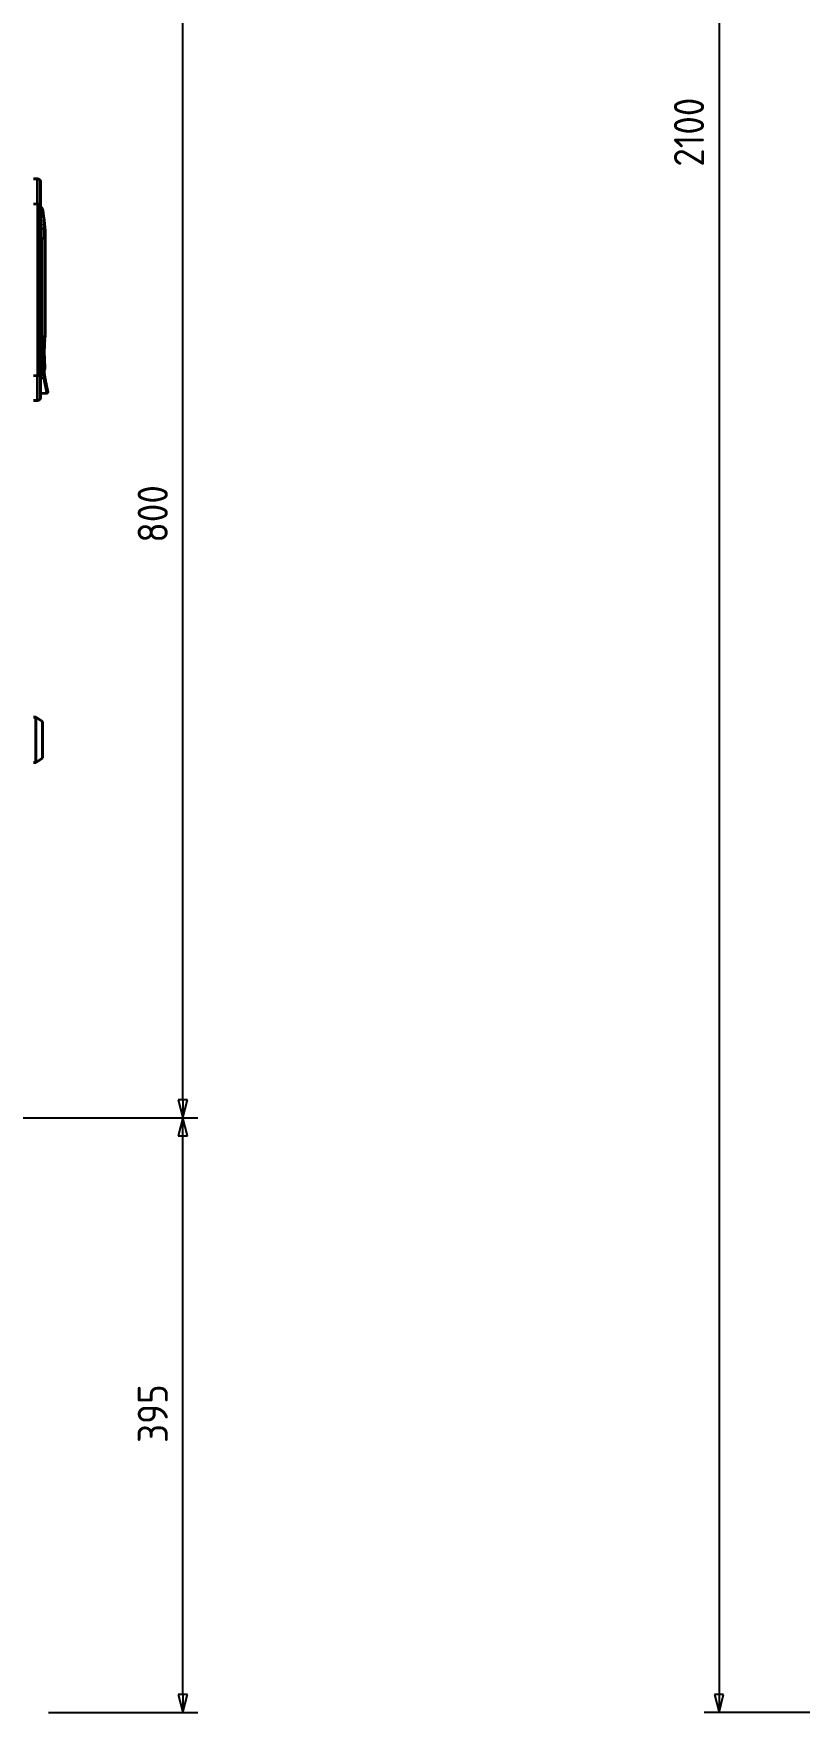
# Model space of a CAD drawing. Header units: millimetres. Extents: x 0 to 8410, y 0 to 5940.
# Drawn here: x 1153 to 1661, y 1636 to 2751 of the extents above; entities that cross this region are included whole.
import ezdxf

# ---------------------------------------------------------------- set-up
doc = ezdxf.new("R2010")
doc.units = ezdxf.units.MM
doc.header["$LTSCALE"] = 10
doc.layers.get('0').update_dxf_attribs({"color": 3, "lineweight": 25})
for name, color, linetype, lineweight in [('가시적인 것(ISO)', 3, 'Continuous', 40), ('가시적인 좁은 것(ISO)', 3, 'Continuous', 35), ('치수(ISO)', 2, 'Continuous', 25)]:
    doc.layers.add(name, color=color, linetype=linetype, lineweight=lineweight)
doc.styles.add('치수 텍스트_PSTEK_POSCO', font='isocp.shx')
doc.dimstyles.new('치수_PSTEK_POSCO', dxfattribs={"dimscale": 10, "dimtxt": 2, "dimasz": 1.2, "dimexe": 1, "dimexo": 1, "dimgap": 1, "dimtad": 1, "dimrnd": 1e-08, "dimdsep": 46, "dimtxsty": '치수 텍스트_PSTEK_POSCO', "dimblk": 'Filled-2', "dimcen": 0.09, "dimdle": 10, "dimclrd": 7, "dimclre": 7, "dimclrt": 2, "dimadec": 1, "dimazin": 2, "dimtfac": 1, "dimtmove": 0, "dimatfit": 3, "dimfxl": 0, "dimtolj": 1, "dimlwd": -1, "dimlwe": -1, "dimarcsym": 0})

# ---------------------------------------------------------------- blocks, each defined once
blk = doc.blocks.new('Filled-2')
at = {"color": 0}
for p, q in [((0, 0), (-1, 0.25)), ((-1, 0.25), (-1, -0.25)), ((-1, 0), (0, 0)), ((-1, -0.25), (0, 0))]:
    blk.add_line(p, q, dxfattribs=at)
at = {"color": 0, "flags": 128}
blk.add_lwpolyline([(-1, -0.25), (0, 0)], dxfattribs=at)
at = {"color": 0}
blk.add_solid([(-1, -0.25), (0, 0), (-1, 0.25), (-1, -0.25)], dxfattribs=at)
blk = doc.blocks.new('*D28')
at = {"layer": 'Defpoints', "color": 0}
for p in [(1908.1, 3735.7), (1608.1, 1635.7), (1908.1, 1635.7)]:
    blk.add_point(p, dxfattribs=at)
at = {"layer": '치수(ISO)', "color": 7}
for p, q in [((1898.1, 3735.7), (1598.1, 3735.7)), ((1608.1, 3723.7), (1608.1, 1647.7)), ((1898.1, 1635.7), (1598.1, 1635.7))]:
    blk.add_line(p, q, dxfattribs=at)
at = {"layer": '치수(ISO)', "color": 7, "xscale": 12.00000047683716, "yscale": 12.00000047683716, "zscale": 12.00000047683716}
for p, rotation in [((1608.1, 3735.7), 90), ((1608.1, 1635.7), 270)]:
    blk.add_blockref('Filled-2', p, dxfattribs=dict(at, rotation=rotation))
at = {"layer": '치수(ISO)', "color": 2, "insert": (1588.1, 2662.4), "char_height": 20, "attachment_point": 4, "rotation": 90, "style": '치수 텍스트_PSTEK_POSCO'}
blk.add_mtext('\\A1;2100', dxfattribs=at)
blk = doc.blocks.new('*D68')
at = {"layer": 'Defpoints', "color": 0}
for p in [(1075.6, 2030.7), (1251.8, 2030.7), (1152.6, 1635.7)]:
    blk.add_point(p, dxfattribs=at)
at = {"layer": '치수(ISO)', "color": 7}
for p, q in [((1085.6, 2030.7), (1261.8, 2030.7)), ((1251.8, 1647.7), (1251.8, 2018.7)), ((1162.6, 1635.7), (1261.8, 1635.7))]:
    blk.add_line(p, q, dxfattribs=at)
at = {"layer": '치수(ISO)', "color": 7, "xscale": 12.00000047683716, "yscale": 12.00000047683716, "zscale": 12.00000047683716}
for p, rotation in [((1251.8, 2030.7), 90), ((1251.8, 1635.7), 270)]:
    blk.add_blockref('Filled-2', p, dxfattribs=dict(at, rotation=rotation))
at = {"layer": '치수(ISO)', "color": 2, "insert": (1231.8, 1814.7), "char_height": 20, "attachment_point": 4, "rotation": 90, "style": '치수 텍스트_PSTEK_POSCO'}
blk.add_mtext('\\A1;395', dxfattribs=at)
blk = doc.blocks.new('*D69')
at = {"layer": 'Defpoints', "color": 0}
for p in [(1075.6, 2830.7), (1251.8, 2830.7), (1075.6, 2030.7)]:
    blk.add_point(p, dxfattribs=at)
at = {"layer": '치수(ISO)', "color": 7}
for p, q in [((1085.6, 2830.7), (1261.8, 2830.7)), ((1251.8, 2042.7), (1251.8, 2818.7)), ((1085.6, 2030.7), (1261.8, 2030.7))]:
    blk.add_line(p, q, dxfattribs=at)
at = {"layer": '치수(ISO)', "color": 7, "xscale": 12.00000047683716, "yscale": 12.00000047683716, "zscale": 12.00000047683716}
for p, rotation in [((1251.8, 2830.7), 90), ((1251.8, 2030.7), 270)]:
    blk.add_blockref('Filled-2', p, dxfattribs=dict(at, rotation=rotation))
at = {"layer": '치수(ISO)', "color": 2, "insert": (1231.8, 2412.7), "char_height": 20, "attachment_point": 4, "rotation": 90, "style": '치수 텍스트_PSTEK_POSCO'}
blk.add_mtext('\\A1;800', dxfattribs=at)

msp = doc.modelspace()

# ---------------------------------------------------------------- linework, layer by layer
at = {"layer": '가시적인 것(ISO)'}
for p, q in [((1155.3355, 2654.2694), (1152.618, 2654.2931)), ((1157.318, 2637.6931), (1157.318, 2652.2694)), ((1157.318, 2637.6931), (1157.318, 2523.6931)), ((1160.418, 2614.8931), (1160.418, 2549.6931)), ((1157.9535, 2548.1931), (1157.318, 2548.1931)), ((1157.318, 2548.1058), (1157.9864, 2548.1)), ((1157.9535, 2548.1931), (1158.4505, 2548.1931)), ((1158.4505, 2548.1931), (1158.918, 2548.1931)), ((1160.018, 2547.5869), (1160.018, 2547.2867)), ((1157.318, 2509.1167), (1157.318, 2523.6931)), ((1160.018, 2531.0994), (1160.018, 2527.9413)), ((1160.0969, 2522.525), (1160.0969, 2522.525)), ((1160.0969, 2522.525), (1160.1258, 2522.3839)), ((1161.3025, 2511.9998), (1157.318, 2511.8607)), ((1155.3355, 2507.1168), (1152.618, 2507.0931)), ((1152.618, 2296.6931), (1154.118, 2296.6931)), ((1154.118, 2266.6931), (1154.118, 2296.6931)), ((1158.518, 2293.9431), (1154.118, 2296.6931)), ((1158.518, 2293.9431), (1158.518, 2269.4431)), ((1152.618, 2266.6931), (1154.118, 2266.6931)), ((1158.518, 2269.4431), (1154.118, 2266.6931))]:
    msp.add_line(p, q, dxfattribs=at)
for centre, radius, start, end in [((1155.318, 2652.2694), 2, 0, 89.5), ((1065.2159, 2614.8931), 95.2022, 0, 11.6370313), ((1158.918, 2549.6931), 1.5, 270, 0), ((1159.718, 2531.0994), 0.3, 7.0912973, 7.7402396), ((1155.318, 2509.1167), 2, 270.5, 0)]:
    msp.add_arc(centre, radius, start, end, dxfattribs=at)
for centre, major_axis, ratio, start_param, end_param in [((1159.6695, 2523.3043), (0.2979, 0.0351), 0.004081191, 0, 0.011179186), ((1170.0529, 2524.5267), (1.1082, -10.1012), 0.999335717, 4.720294722, 4.805424068), ((1170.053, 2524.5267), (-1.1082, 10.1014), 0.999335674, 1.578703738, 1.663829312)]:
    msp.add_ellipse(centre, major_axis=major_axis, ratio=ratio, start_param=start_param, end_param=end_param, dxfattribs=at)
for points, knots in [([(1157.318, 2635.519), (1157.4551, 2635.4577), (1157.5857, 2635.3808), (1157.8748, 2635.1632), (1158.0257, 2635.0062), (1158.2676, 2634.6568), (1158.3614, 2634.4603), (1158.4367, 2634.2037), (1158.4501, 2634.1503), (1158.4611, 2634.0965)], [0.0836896839, 0.0836896839, 0.0836896839, 0.0836896839, 0.1284905671, 0.1284905671, 0.1922192223, 0.1922192223, 0.2559464551, 0.2559464551, 0.2724289481, 0.2724289481, 0.2724289481, 0.2724289481]), ([(1157.9864, 2548.1), (1158.0486, 2548.0994), (1158.1096, 2548.0989), (1158.1698, 2548.0984), (1158.1962, 2548.0981), (1158.2225, 2548.0979), (1158.2486, 2548.0977), (1158.3167, 2548.0971), (1158.384, 2548.0965), (1158.4489, 2548.0959), (1158.4655, 2548.0958), (1158.4821, 2548.0957), (1158.4984, 2548.0955), (1158.5697, 2548.0949), (1158.6376, 2548.0943), (1158.7011, 2548.0937), (1158.7088, 2548.0937), (1158.7163, 2548.0936), (1158.7238, 2548.0935), (1158.7938, 2548.0929), (1158.8581, 2548.0924), (1158.9152, 2548.0919), (1158.9723, 2548.0914), (1159.0223, 2548.0909), (1159.064, 2548.0906), (1159.0677, 2548.0905), (1159.0712, 2548.0905), (1159.0747, 2548.0905), (1159.1116, 2548.0902), (1159.1415, 2548.0899), (1159.1639, 2548.0897), (1159.1684, 2548.0897), (1159.1727, 2548.0896), (1159.1766, 2548.0896), (1159.1938, 2548.0894), (1159.2051, 2548.0893), (1159.2104, 2548.0893)], [0, 0, 0, 0, 0.099305245, 0.099305245, 0.099305245, 0.142857143, 0.142857143, 0.142857143, 0.256512602, 0.256512602, 0.256512602, 0.285714286, 0.285714286, 0.285714286, 0.413241764, 0.413241764, 0.413241764, 0.428571429, 0.428571429, 0.428571429, 0.571428571, 0.571428571, 0.571428571, 0.714285714, 0.714285714, 0.714285714, 0.726661632, 0.726661632, 0.726661632, 0.857142857, 0.857142857, 0.857142857, 0.883636034, 0.883636034, 0.883636034, 1, 1, 1, 1]), ([(1159.2104, 2548.0893), (1159.3426, 2548.0881), (1159.4327, 2548.0874), (1159.4809, 2548.0869), (1159.4833, 2548.0869), (1159.4855, 2548.0869), (1159.4877, 2548.0869), (1159.5108, 2548.0867), (1159.5177, 2548.0866), (1159.5224, 2548.0866)], [0, 0, 0, 0, 0.3176819449, 0.3176819449, 0.3176819449, 0.3333333333, 0.3333333333, 0.3333333333, 0.5000006677, 0.5000006677, 0.5000006677, 0.5000006677]), ([(1159.2104, 2548.0893), (1159.2105, 2548.0893), (1159.2106, 2548.0893), (1159.2111, 2548.0893), (1159.2114, 2548.0893), (1159.2122, 2548.0893), (1159.2128, 2548.0893), (1159.2146, 2548.0893), (1159.2157, 2548.0893), (1159.2195, 2548.0892), (1159.2222, 2548.0892), (1159.2812, 2548.0887), (1159.3295, 2548.0883), (1159.4237, 2548.0874), (1159.4633, 2548.0871), (1159.5055, 2548.0867), (1159.5161, 2548.0866), (1159.5217, 2548.0866), (1159.5217, 2548.0866), (1159.5224, 2548.0866)], [0, 0, 0, 0, 0.0006026137, 0.0006026137, 0.001807841, 0.001807841, 0.0042182956, 0.0042182956, 0.0090392049, 0.0090392049, 0.0202756624, 0.0202756624, 0.2599987847, 0.2599987847, 0.5796421329, 0.5796421329, 0.7927271072, 0.7927271072, 0.863752922, 0.863752922, 0.863752922, 0.863752922]), ([(1159.5224, 2548.0866), (1159.5479, 2548.0864), (1159.5737, 2548.0842), (1159.6236, 2548.076), (1159.6481, 2548.07), (1159.7224, 2548.046), (1159.7709, 2548.0212), (1159.8565, 2547.9584), (1159.8948, 2547.9196), (1159.9564, 2547.833), (1159.9805, 2547.784), (1160.0105, 2547.686), (1160.018, 2547.6362), (1160.018, 2547.5869)], [0, 0, 0, 0, 0.00768065999, 0.00768065999, 0.01518524298, 0.01518524298, 0.0311171138, 0.0311171138, 0.04704752703, 0.04704752703, 0.06301884015, 0.06301884015, 0.07779901505, 0.07779901505, 0.07779901505, 0.07779901505]), ([(1160.0173, 2547.2661), (1160.0173, 2547.2661), (1160.0173, 2547.2661), (1160.0173, 2547.2661), (1160.0173, 2547.2658), (1160.0172, 2547.2641), (1160.017, 2547.2615), (1160.016, 2547.2461), (1160.0144, 2547.223), (1160.0051, 2547.0843), (1159.991, 2546.8731), (1159.9505, 2546.2163), (1159.922, 2545.7317), (1159.8641, 2544.5706), (1159.834, 2543.8802), (1159.7845, 2542.3815), (1159.7647, 2541.5545), (1159.7432, 2539.8714), (1159.7414, 2538.9943), (1159.7563, 2537.2996), (1159.7731, 2536.4609), (1159.8183, 2534.9224), (1159.8471, 2534.2037), (1159.9049, 2532.9725), (1159.9344, 2532.4455), (1159.9822, 2531.6478), (1160.0008, 2531.3677), (1160.0147, 2531.1585), (1160.0173, 2531.1211), (1160.0173, 2531.12), (1160.0173, 2531.12), (1160.0173, 2531.12)], [0.005972689, 0.005972689, 0.005972689, 0.005972689, 0.006259875, 0.006259875, 0.014549445, 0.014549445, 0.039420445, 0.039420445, 0.114104024, 0.114104024, 0.340128299, 0.340128299, 0.599183003, 0.599183003, 0.857129742, 0.857129742, 1.114684724, 1.114684724, 1.371337158, 1.371337158, 1.627450812, 1.627450812, 1.883952943, 1.883952943, 2.141360093, 2.141360093, 2.399331757, 2.399331757, 2.527051205, 2.527051205, 2.527879095, 2.527879095, 2.527879095, 2.527879095]), ([(1160.018, 2547.2867), (1160.018, 2547.283), (1160.018, 2547.2792), (1160.0178, 2547.2741), (1160.0177, 2547.2727), (1160.0176, 2547.2708), (1160.0176, 2547.2703), (1160.0175, 2547.2694), (1160.0175, 2547.269), (1160.0175, 2547.2685), (1160.0175, 2547.2684), (1160.0175, 2547.2681), (1160.0174, 2547.2679), (1160.0174, 2547.2676), (1160.0174, 2547.2675), (1160.0174, 2547.2669), (1160.0174, 2547.2669), (1160.0174, 2547.2668), (1160.0174, 2547.2667), (1160.0174, 2547.2666), (1160.0174, 2547.2666), (1160.0174, 2547.2665), (1160.0173, 2547.2664), (1160.0173, 2547.2658), (1160.0173, 2547.2651), (1160.017, 2547.2608), (1160.0165, 2547.2544), (1160.014, 2547.2164), (1160.0101, 2547.1593), (1160.0009, 2547.0199), (1159.9966, 2546.9532), (1159.9915, 2546.8752)], [0, 0, 0, 0, 0.0011224309, 0.0011224309, 0.0015434185, 0.0015434185, 0.0017014351, 0.0017014351, 0.0018142976, 0.0018142976, 0.0018707272, 0.0018707272, 0.0019272839, 0.0019272839, 0.0020415218, 0.0020415218, 0.002496965, 0.002496965, 0.0029794887, 0.0029794887, 0.0044268891, 0.0044268891, 0.0087689503, 0.0087689503, 0.0217955226, 0.0217955226, 0.0608853462, 0.0608853462, 0.1784317408, 0.1784317408, 0.2542140549, 0.2542140549, 0.2542140549, 0.2542140549]), ([(1159.7777, 2536.3709), (1159.7905, 2535.8336), (1159.8063, 2535.3162), (1159.8501, 2534.1164), (1159.8807, 2533.463), (1159.9373, 2532.3842), (1159.964, 2531.9461), (1160.0024, 2531.3388), (1160.0145, 2531.1624), (1160.0172, 2531.1223), (1160.0173, 2531.1204), (1160.0174, 2531.1196), (1160.0173, 2531.1198), (1160.0174, 2531.1192), (1160.0174, 2531.1191), (1160.0174, 2531.1189), (1160.0174, 2531.1187), (1160.0174, 2531.1184), (1160.0174, 2531.1182), (1160.0175, 2531.1178), (1160.0175, 2531.1174), (1160.0176, 2531.1156), (1160.0177, 2531.114), (1160.0178, 2531.1108), (1160.0179, 2531.1091), (1160.018, 2531.1048), (1160.018, 2531.1021), (1160.018, 2531.0994)], [1.5541094252, 1.5541094252, 1.5541094252, 1.5541094252, 1.7253035429, 1.7253035429, 1.9821368278, 1.9821368278, 2.2398356435, 2.2398356435, 2.4978548355, 2.4978548355, 2.5296755141, 2.5296755141, 2.5311671007, 2.5311671007, 2.5312960957, 2.5312960957, 2.5314098836, 2.5314098836, 2.5314666144, 2.5314666144, 2.5315814057, 2.5315814057, 2.5320357291, 2.5320357291, 2.532540769, 2.532540769, 2.5333429832, 2.5333429832, 2.5333429832, 2.5333429832]), ([(1159.7453, 2527.6437), (1159.7453, 2527.6436), (1159.7453, 2527.6435), (1159.7449, 2527.6417), (1159.7437, 2527.6363), (1159.7402, 2527.6162), (1159.7374, 2527.5975), (1159.7302, 2527.5396), (1159.7257, 2527.4941), (1159.7155, 2527.3718), (1159.7101, 2527.2882), (1159.6991, 2527.0816), (1159.6939, 2526.9519), (1159.6858, 2526.6759), (1159.6828, 2526.5267), (1159.6812, 2526.376)], [0.0290348057, 0.0290348057, 0.0290348057, 0.0290348057, 0.0308098622, 0.0308098622, 0.0404090951, 0.0404090951, 0.0561643475, 0.0561643475, 0.080824869, 0.080824869, 0.1147321582, 0.1147321582, 0.1583959738, 0.1583959738, 0.2040835087, 0.2040835087, 0.2040835087, 0.2040835087]), ([(1159.7348, 2527.5763), (1159.7347, 2527.5758), (1159.7346, 2527.5754), (1159.7302, 2527.5396), (1159.7257, 2527.4941), (1159.7155, 2527.3718), (1159.7101, 2527.2883), (1159.6991, 2527.0817), (1159.694, 2526.9521), (1159.6858, 2526.676), (1159.6828, 2526.5267), (1159.6812, 2526.376)], [0.0558414337, 0.0558414337, 0.0558414337, 0.0558414337, 0.0561591168, 0.0561591168, 0.0808230602, 0.0808230602, 0.1147226746, 0.1147226746, 0.1583850441, 0.1583850441, 0.2040868289, 0.2040868289, 0.2040868289, 0.2040868289]), ([(1159.9003, 2527.703), (1159.8966, 2527.7002), (1159.8911, 2527.6959), (1159.8726, 2527.6818), (1159.8724, 2527.6816), (1159.8722, 2527.6815), (1159.872, 2527.6813), (1159.8452, 2527.6608), (1159.7995, 2527.6258), (1159.7348, 2527.5763)], [0.5000000148, 0.5000000148, 0.5000000148, 0.5000000148, 0.6666666667, 0.6666666667, 0.6666666667, 0.6685792192, 0.6685792192, 0.6685792192, 0.9073282436, 0.9073282436, 0.9073282436, 0.9073282436]), ([(1159.9004, 2527.703), (1159.8983, 2527.7014), (1159.8983, 2527.7014), (1159.8824, 2527.6893), (1159.8543, 2527.6678), (1159.7884, 2527.6174), (1159.7635, 2527.5983), (1159.7348, 2527.5763)], [0, 0, 0, 0, 0.122083675, 0.122083675, 0.465957379, 0.465957379, 0.6298450201, 0.6298450201, 0.6298450201, 0.6298450201]), ([(1160.018, 2527.9413), (1160.018, 2527.909), (1160.0127, 2527.8762), (1159.9922, 2527.8154), (1159.977, 2527.7865), (1159.9498, 2527.7503), (1159.9409, 2527.74), (1159.9217, 2527.7206), (1159.9113, 2527.7114), (1159.9004, 2527.703)], [0, 0, 0, 0, 0.0096926917, 0.0096926917, 0.0192469949, 0.0192469949, 0.02330440723, 0.02330440723, 0.02743851349, 0.02743851349, 0.02743851349, 0.02743851349]), ([(1160.1258, 2522.3839), (1160.1556, 2522.2386), (1160.1854, 2522.0934), (1160.2152, 2521.9482), (1160.2449, 2521.803), (1160.2747, 2521.6579), (1160.3044, 2521.513), (1160.3341, 2521.3681), (1160.3638, 2521.2234), (1160.3933, 2521.0792), (1160.4229, 2520.935), (1160.4524, 2520.7912), (1160.4818, 2520.648), (1160.5111, 2520.5048), (1160.5404, 2520.3621), (1160.5695, 2520.2202), (1160.5986, 2520.0783), (1160.6275, 2519.9372), (1160.6563, 2519.7969), (1160.685, 2519.6567), (1160.7136, 2519.5174), (1160.742, 2519.3791), (1160.7703, 2519.2409), (1160.7984, 2519.1037), (1160.8263, 2518.9677), (1160.8542, 2518.8318), (1160.8818, 2518.697), (1160.9092, 2518.5637), (1160.9365, 2518.4303), (1160.9636, 2518.2984), (1160.9903, 2518.1679), (1161.0171, 2518.0375), (1161.0435, 2517.9086), (1161.0696, 2517.7813), (1161.0957, 2517.6541), (1161.1214, 2517.5285), (1161.1468, 2517.4048), (1161.1722, 2517.281), (1161.1972, 2517.1591), (1161.2218, 2517.0391), (1161.2464, 2516.9191), (1161.2706, 2516.8011), (1161.2944, 2516.6851), (1161.3182, 2516.5691), (1161.3415, 2516.4552), (1161.3644, 2516.3435), (1161.3873, 2516.2318), (1161.4098, 2516.1223), (1161.4318, 2516.0151), (1161.4538, 2515.9079), (1161.4753, 2515.803), (1161.4963, 2515.7005), (1161.5173, 2515.598), (1161.5378, 2515.498), (1161.5578, 2515.4005), (1161.5778, 2515.3029), (1161.5973, 2515.2079), (1161.6162, 2515.1156), (1161.6352, 2515.0232), (1161.6536, 2514.9334), (1161.6714, 2514.8464), (1161.6893, 2514.7593), (1161.7066, 2514.675), (1161.7233, 2514.5934), (1161.74, 2514.5119), (1161.7562, 2514.4331), (1161.7717, 2514.3572), (1161.7873, 2514.2814), (1161.8023, 2514.2083), (1161.8166, 2514.1383), (1161.831, 2514.0682), (1161.8448, 2514.0011), (1161.8579, 2513.937), (1161.8711, 2513.8728), (1161.8836, 2513.8117), (1161.8955, 2513.7537), (1161.9074, 2513.6956), (1161.9187, 2513.6406), (1161.9293, 2513.5887), (1161.94, 2513.5369), (1161.95, 2513.4881), (1161.9593, 2513.4425), (1161.9687, 2513.3969), (1161.9774, 2513.3544), (1161.9854, 2513.3152), (1161.9935, 2513.276), (1162.0008, 2513.2399), (1162.0076, 2513.2071), (1162.0143, 2513.1743), (1162.0204, 2513.1447), (1162.0258, 2513.1184), (1162.0312, 2513.0921), (1162.0359, 2513.069), (1162.04, 2513.0492), (1162.044, 2513.0294), (1162.0474, 2513.0129), (1162.0501, 2512.9997), (1162.0528, 2512.9865), (1162.0548, 2512.9766), (1162.0562, 2512.97), (1162.0576, 2512.9634), (1162.058, 2512.9614), (1162.0582, 2512.9601)], [0, 0, 0, 0, 0.0147058824, 0.0147058824, 0.0147058824, 0.0294117647, 0.0294117647, 0.0294117647, 0.0441176471, 0.0441176471, 0.0441176471, 0.0588235294, 0.0588235294, 0.0588235294, 0.0735294118, 0.0735294118, 0.0735294118, 0.0882352941, 0.0882352941, 0.0882352941, 0.1029411765, 0.1029411765, 0.1029411765, 0.1176470588, 0.1176470588, 0.1176470588, 0.1323529412, 0.1323529412, 0.1323529412, 0.1470588235, 0.1470588235, 0.1470588235, 0.1617647059, 0.1617647059, 0.1617647059, 0.1764705882, 0.1764705882, 0.1764705882, 0.1911764706, 0.1911764706, 0.1911764706, 0.2058823529, 0.2058823529, 0.2058823529, 0.2205882353, 0.2205882353, 0.2205882353, 0.2352941176, 0.2352941176, 0.2352941176, 0.25, 0.25, 0.25, 0.2647058824, 0.2647058824, 0.2647058824, 0.2794117647, 0.2794117647, 0.2794117647, 0.2941176471, 0.2941176471, 0.2941176471, 0.3088235294, 0.3088235294, 0.3088235294, 0.3235294118, 0.3235294118, 0.3235294118, 0.3382352941, 0.3382352941, 0.3382352941, 0.3529411765, 0.3529411765, 0.3529411765, 0.3676470588, 0.3676470588, 0.3676470588, 0.3823529412, 0.3823529412, 0.3823529412, 0.3970588235, 0.3970588235, 0.3970588235, 0.4117647059, 0.4117647059, 0.4117647059, 0.4264705882, 0.4264705882, 0.4264705882, 0.4411764706, 0.4411764706, 0.4411764706, 0.4558823529, 0.4558823529, 0.4558823529, 0.4705882353, 0.4705882353, 0.4705882353, 0.4852941176, 0.4852941176, 0.4852941176, 0.4999999733, 0.4999999733, 0.4999999733, 0.4999999733]), ([(1162.0582, 2512.9601), (1162.0667, 2512.919), (1162.0719, 2512.8768), (1162.0756, 2512.7938), (1162.0742, 2512.7525), (1162.064, 2512.6597), (1162.0531, 2512.608), (1162.0215, 2512.5082), (1162.0007, 2512.4596), (1161.9502, 2512.3679), (1161.9204, 2512.3243), (1161.853, 2512.2442), (1161.8151, 2512.2073), (1161.7334, 2512.1419), (1161.6891, 2512.1131), (1161.5962, 2512.065), (1161.5471, 2512.0454), (1161.4338, 2512.0126), (1161.368, 2512.0021), (1161.3025, 2511.9998)], [0, 0, 0, 0, 0.0126218595, 0.0126218595, 0.0249389559, 0.0249389559, 0.0406397339, 0.0406397339, 0.0563405118, 0.0563405118, 0.0720412898, 0.0720412898, 0.0877420677, 0.0877420677, 0.1034428457, 0.1034428457, 0.1191436236, 0.1191436236, 0.1388243264, 0.1388243264, 0.1388243264, 0.1388243264])]:
    msp.add_open_spline(points, degree=3, knots=knots, dxfattribs=at)
for points in [[(1159.7446, 2538.9201), (1159.7457, 2538.4895), (1159.749, 2538.0591), (1159.7544, 2537.6371)], [(1159.7667, 2541.5014), (1159.7587, 2541.087), (1159.7526, 2540.6616), (1159.7488, 2540.2334)], [(1159.6812, 2526.376), (1159.6801, 2526.2821), (1159.681, 2526.1868), (1159.6837, 2526.0918)], [(1159.6837, 2526.0918), (1159.6885, 2525.9237), (1159.6975, 2525.7556), (1159.7106, 2525.5879)], [(1159.7106, 2525.5879), (1159.7209, 2525.4563), (1159.7338, 2525.3249), (1159.7492, 2525.1938)], [(1159.7492, 2525.1938), (1159.822, 2524.5757), (1159.8947, 2523.9575), (1159.9674, 2523.3394)]]:
    msp.add_open_spline(points, degree=3, dxfattribs=at)
at = {"layer": '가시적인 좁은 것(ISO)'}
for p, q in [((1155.3355, 2637.6931), (1155.3355, 2654.2694)), ((1152.618, 2637.6931), (1155.3355, 2637.6931)), ((1155.3355, 2637.6931), (1157.318, 2637.6931)), ((1155.3355, 2637.6931), (1155.3355, 2523.6931)), ((1157.318, 2621.1477), (1157.7423, 2621.1476)), ((1157.7423, 2621.1478), (1159.7259, 2621.2819)), ((1157.9535, 2614.8931), (1159.9416, 2614.8931)), ((1157.9535, 2614.8931), (1157.9535, 2549.6931)), ((1159.9416, 2614.8931), (1160.418, 2614.8931)), ((1159.9416, 2614.8931), (1159.9416, 2549.6931)), ((1157.9535, 2549.6931), (1157.318, 2549.6931)), ((1157.318, 2547.6059), (1157.9995, 2547.6)), ((1157.9535, 2549.6931), (1159.9416, 2549.6931)), ((1157.9535, 2549.6931), (1157.9535, 2548.1931)), ((1160.018, 2547.5869), (1159.7047, 2547.5869)), ((1159.9416, 2549.6931), (1160.418, 2549.6931)), ((1152.618, 2523.6931), (1155.3355, 2523.6931)), ((1155.3355, 2523.6931), (1157.318, 2523.6931)), ((1155.3355, 2507.1168), (1155.3355, 2523.6931)), ((1157.318, 2522.1931), (1159.2285, 2522.1931)), ((1159.197, 2522.3336), (1159.2285, 2522.1931)), ((1159.7487, 2525.1938), (1159.9674, 2523.3394)), ((1159.7679, 2527.7503), (1160.018, 2527.9413))]:
    msp.add_line(p, q, dxfattribs=at)
for centre, radius, start, end in [((1065.2159, 2614.8931), 92.7376, 0, 3.8672238), ((1065.2159, 2614.8931), 94.7257, 0, 3.8672749), ((1159.718, 2547.2867), 0.3, 352.2537119, 0.0002224), ((1159.718, 2531.0994), 0.3, 359.9993759, 7.0912973)]:
    msp.add_arc(centre, radius, start, end, dxfattribs=at)
for centre, major_axis, ratio, start_param, end_param in [((1156.911, 2630.2219), (1.9855, 0.2406), 0.50137774, 0.089701803, 1.304017878), ((1157.982, 2547.6), (0.0044, 0.5), 0.034898504, 4.712693521, 6.283148095), ((1158.4505, 2549.6931), (0, -1.5), 0.994044561, 0, 1.570796327), ((1159.206, 2547.5893), (0.0044, 0.5), 0.997388561, 4.721092799, 6.283183198), ((1158.6239, 2526.4031), (1.0338, 0.0203), 0.020464266, 0.077447804, 1.535888654), ((1165.7401, 2527.2475), (-1.2102, -8.9781), 0.777271304, 4.908017035, 5.065526873), ((1158.7417, 2525.0043), (0.9947, 0.146), 0.015782734, 0.059955497, 1.53625238), ((1159.0118, 2523.1604), (0.9573, 0.1383), 0.013371063, 0.010214651, 1.536242569), ((1160.9018, 2524.1937), (0.3415, -4.8908), 0.399186471, 4.893632448, 5.074497435), ((1159.1676, 2522.3164), (0.9292, 0.2085), 0.010828112, 6.28299206, 7.819909681), ((1159.1991, 2522.1761), (0.9267, 0.2078), 0.010743446, 6.282987862, 7.819915769), ((1135.3111, 2570.7479), (24.7063, -44.9496), 0.001866526, 6.114978819, 6.121195382), ((1159.9773, 2526.2934), (0.0015, -1.467), 0.202671139, 4.653591553, 4.850038717), ((1159.3812, 2526.3793), (0.3, -0.0033), 0.144921759, 0.000000278, 0.075839909), ((1159.3838, 2526.0833), (0.2999, 0.0086), 0.000997402, 6.28318445, 6.354577919), ((1169.8427, 2526.384), (1.1563, -10.104), 0.999408447, 4.627241371, 4.676871878), ((1159.4116, 2525.5644), (0.2991, 0.0234), 0.002727706, 0.000000005, 0.064661925), ((1169.8449, 2526.3841), (1.1451, -10.1074), 0.999420641, 4.678001256, 4.716927088), ((1159.4685, 2527.7503), (-0.1823, 0.2383), 0.996701207, 3.64149912, 4.061100756), ((1160.1795, 2522.9667), (0.1257, -0.786), 0.219090186, 4.183670868, 4.241473357)]:
    msp.add_ellipse(centre, major_axis=major_axis, ratio=ratio, start_param=start_param, end_param=end_param, dxfattribs=at)
for points, knots in [([(1158.4611, 2634.0965), (1158.4611, 2634.0965), (1158.4652, 2634.0605), (1158.4734, 2633.9889), (1158.4816, 2633.9172), (1158.4939, 2633.8098), (1158.5101, 2633.6687), (1158.5104, 2633.6659), (1158.5107, 2633.6632), (1158.511, 2633.6605), (1158.5271, 2633.5208), (1158.5469, 2633.3486), (1158.5703, 2633.1465), (1158.5712, 2633.1384), (1158.5722, 2633.1302), (1158.5731, 2633.122), (1158.5963, 2632.9217), (1158.623, 2632.6929), (1158.6528, 2632.4382), (1158.6547, 2632.4224), (1158.6565, 2632.4065), (1158.6584, 2632.3905), (1158.6881, 2632.138), (1158.7208, 2631.8609), (1158.756, 2631.5645), (1158.759, 2631.5392), (1158.762, 2631.5139), (1158.7651, 2631.4884), (1158.8, 2631.1951), (1158.8374, 2630.8833), (1158.8777, 2630.5507)], [0.5000166245, 0.5000166245, 0.5000166245, 0.5000166245, 0.5833333333, 0.5833333333, 0.5833333333, 0.6666666667, 0.6666666667, 0.6666666667, 0.6682703818, 0.6682703818, 0.6682703818, 0.75, 0.75, 0.75, 0.7532845114, 0.7532845114, 0.7532845114, 0.8333333333, 0.8333333333, 0.8333333333, 0.8382935201, 0.8382935201, 0.8382935201, 0.9166666667, 0.9166666667, 0.9166666667, 0.9233346553, 0.9233346553, 0.9233346553, 0.9999999989, 0.9999999989, 0.9999999989, 0.9999999989]), ([(1157.318, 2626.9992), (1157.3359, 2626.789), (1157.4243, 2625.7312), (1157.573, 2623.7849), (1157.6889, 2622.0265), (1157.7424, 2621.1477)], [0.4376327505, 0.4376327505, 0.4376327505, 0.4376327505, 0.5, 0.75, 0.9999921428, 0.9999921428, 0.9999921428, 0.9999921428]), ([(1158.8777, 2630.5507), (1158.9587, 2629.8811), (1159.0362, 2629.1933), (1159.1109, 2628.4853), (1159.1147, 2628.4492), (1159.1185, 2628.413), (1159.1223, 2628.3768), (1159.1995, 2627.6397), (1159.2737, 2626.8806), (1159.3442, 2626.108), (1159.345, 2626.0983), (1159.3459, 2626.0886), (1159.3468, 2626.0789), (1159.4181, 2625.2962), (1159.4857, 2624.4997), (1159.5489, 2623.6992), (1159.5504, 2623.6802), (1159.5519, 2623.6613), (1159.5533, 2623.6423), (1159.6148, 2622.8605), (1159.6723, 2622.0748), (1159.7259, 2621.2819)], [0, 0, 0, 0, 0.237860653, 0.237860653, 0.237860653, 0.25, 0.25, 0.25, 0.496901959, 0.496901959, 0.496901959, 0.5, 0.5, 0.5, 0.75, 0.75, 0.75, 0.755919381, 0.755919381, 0.755919381, 1, 1, 1, 1]), ([(1157.9995, 2547.6), (1158.1231, 2547.6007), (1158.3692, 2547.6018), (1158.7192, 2547.6023), (1159.0351, 2547.6017), (1159.3032, 2547.6), (1159.5119, 2547.5973), (1159.652, 2547.5937), (1159.6957, 2547.5909), (1159.7047, 2547.5893)], [0.0000000117, 0.0000000117, 0.0000000117, 0.0000000117, 0.1428571429, 0.2857142857, 0.4285714286, 0.5714285714, 0.7142857143, 0.8571428571, 1, 1, 1, 1]), ([(1157.9995, 2547.6), (1158.0797, 2545.7111), (1158.1534, 2543.8544), (1158.2206, 2542.0307), (1158.2878, 2540.207), (1158.3486, 2538.4162), (1158.4032, 2536.6563), (1158.4578, 2534.8965), (1158.5062, 2533.1675), (1158.5488, 2531.463), (1158.5915, 2529.7585), (1158.6284, 2528.0784), (1158.6596, 2526.425)], [0, 0, 0, 0, 0.25, 0.25, 0.25, 0.5, 0.5, 0.5, 0.75, 0.75, 0.75, 1, 1, 1, 1]), ([(1159.7047, 2547.5881), (1159.6988, 2545.7005), (1159.6933, 2543.8452), (1159.6883, 2542.0227), (1159.6832, 2540.1999), (1159.6786, 2538.4101), (1159.6745, 2536.6511), (1159.6703, 2534.8921), (1159.6665, 2533.1641), (1159.6632, 2531.4604), (1159.6599, 2529.7568), (1159.657, 2528.0776), (1159.6546, 2526.425)], [0.0000533326, 0.0000533326, 0.0000533326, 0.0000533326, 0.25, 0.25, 0.25, 0.5, 0.5, 0.5, 0.75, 0.75, 0.75, 1, 1, 1, 1]), ([(1158.7738, 2525.0251), (1158.805, 2524.8112), (1158.8359, 2524.6003), (1158.8664, 2524.3923), (1158.8968, 2524.1842), (1158.9268, 2523.9792), (1158.9563, 2523.7768), (1158.9857, 2523.5745), (1159.0147, 2523.3748), (1159.043, 2523.178)], [0, 0, 0, 0, 0.333333333, 0.333333333, 0.333333333, 0.666666667, 0.666666667, 0.666666667, 1, 1, 1, 1]), ([(1159.2285, 2522.1931), (1159.2608, 2522.0337), (1159.2932, 2521.8743), (1159.3255, 2521.7152), (1159.3578, 2521.556), (1159.39, 2521.3971), (1159.4222, 2521.2385), (1159.4543, 2521.08), (1159.4864, 2520.9218), (1159.5184, 2520.7642), (1159.5504, 2520.6066), (1159.5823, 2520.4496), (1159.614, 2520.2933), (1159.6457, 2520.1371), (1159.6773, 2519.9815), (1159.7086, 2519.8269), (1159.74, 2519.6723), (1159.7712, 2519.5186), (1159.8022, 2519.366), (1159.8332, 2519.2134), (1159.8639, 2519.0619), (1159.8944, 2518.9117), (1159.9249, 2518.7614), (1159.9552, 2518.6124), (1159.9852, 2518.4649), (1160.0151, 2518.3173), (1160.0448, 2518.1712), (1160.0742, 2518.0266), (1160.1035, 2517.882), (1160.1326, 2517.7391), (1160.1613, 2517.5978), (1160.19, 2517.4566), (1160.2183, 2517.3171), (1160.2463, 2517.1795), (1160.2743, 2517.0418), (1160.3019, 2516.9061), (1160.3291, 2516.7724), (1160.3562, 2516.6387), (1160.383, 2516.507), (1160.4094, 2516.3775), (1160.4357, 2516.248), (1160.4616, 2516.1206), (1160.4871, 2515.9956), (1160.5125, 2515.8705), (1160.5375, 2515.7478), (1160.562, 2515.6275), (1160.5865, 2515.5071), (1160.6105, 2515.3892), (1160.634, 2515.2738), (1160.6575, 2515.1585), (1160.6805, 2515.0456), (1160.7029, 2514.9354), (1160.7253, 2514.8253), (1160.7473, 2514.7177), (1160.7686, 2514.6129), (1160.79, 2514.5082), (1160.8108, 2514.4061), (1160.831, 2514.307), (1160.8512, 2514.2078), (1160.8709, 2514.1114), (1160.8899, 2514.0181), (1160.909, 2513.9247), (1160.9274, 2513.8342), (1160.9452, 2513.7468), (1160.9631, 2513.6594), (1160.9803, 2513.575), (1160.9969, 2513.4937), (1161.0135, 2513.4124), (1161.0295, 2513.3342), (1161.0448, 2513.2592), (1161.0601, 2513.1841), (1161.0748, 2513.1123), (1161.0888, 2513.0437), (1161.1028, 2512.9751), (1161.1162, 2512.9097), (1161.1289, 2512.8476), (1161.1416, 2512.7855), (1161.1536, 2512.7267), (1161.165, 2512.6712), (1161.1763, 2512.6158), (1161.187, 2512.5637), (1161.1969, 2512.5149), (1161.2069, 2512.4662), (1161.2162, 2512.4209), (1161.2248, 2512.3789), (1161.2334, 2512.337), (1161.2412, 2512.2985), (1161.2484, 2512.2635), (1161.2556, 2512.2285), (1161.2621, 2512.1969), (1161.2678, 2512.1688), (1161.2736, 2512.1407), (1161.2786, 2512.1161), (1161.2829, 2512.095), (1161.2873, 2512.0738), (1161.2909, 2512.0562), (1161.2938, 2512.0421), (1161.2967, 2512.028), (1161.2988, 2512.0175), (1161.3003, 2512.0104), (1161.3017, 2512.0034), (1161.3022, 2512.0013), (1161.3025, 2511.9998)], [0, 0, 0, 0, 0.0147058824, 0.0147058824, 0.0147058824, 0.0294117647, 0.0294117647, 0.0294117647, 0.0441176471, 0.0441176471, 0.0441176471, 0.0588235294, 0.0588235294, 0.0588235294, 0.0735294118, 0.0735294118, 0.0735294118, 0.0882352941, 0.0882352941, 0.0882352941, 0.1029411765, 0.1029411765, 0.1029411765, 0.1176470588, 0.1176470588, 0.1176470588, 0.1323529412, 0.1323529412, 0.1323529412, 0.1470588235, 0.1470588235, 0.1470588235, 0.1617647059, 0.1617647059, 0.1617647059, 0.1764705882, 0.1764705882, 0.1764705882, 0.1911764706, 0.1911764706, 0.1911764706, 0.2058823529, 0.2058823529, 0.2058823529, 0.2205882353, 0.2205882353, 0.2205882353, 0.2352941176, 0.2352941176, 0.2352941176, 0.25, 0.25, 0.25, 0.2647058824, 0.2647058824, 0.2647058824, 0.2794117647, 0.2794117647, 0.2794117647, 0.2941176471, 0.2941176471, 0.2941176471, 0.3088235294, 0.3088235294, 0.3088235294, 0.3235294118, 0.3235294118, 0.3235294118, 0.3382352941, 0.3382352941, 0.3382352941, 0.3529411765, 0.3529411765, 0.3529411765, 0.3676470588, 0.3676470588, 0.3676470588, 0.3823529412, 0.3823529412, 0.3823529412, 0.3970588235, 0.3970588235, 0.3970588235, 0.4117647059, 0.4117647059, 0.4117647059, 0.4264705882, 0.4264705882, 0.4264705882, 0.4411764706, 0.4411764706, 0.4411764706, 0.4558823529, 0.4558823529, 0.4558823529, 0.4705882353, 0.4705882353, 0.4705882353, 0.4852941176, 0.4852941176, 0.4852941176, 0.4999999744, 0.4999999744, 0.4999999744, 0.4999999744]), ([(1159.6546, 2526.425), (1159.6545, 2526.2806), (1159.6576, 2526.137), (1159.6636, 2525.9944), (1159.6666, 2525.9222), (1159.6704, 2525.8502), (1159.675, 2525.7785), (1159.6794, 2525.7086), (1159.6846, 2525.6389), (1159.6905, 2525.5695), (1159.7023, 2525.4289), (1159.7171, 2525.2894), (1159.7345, 2525.151)], [0, 0, 0, 0, 0.333333333, 0.333333333, 0.333333333, 0.502126115, 0.502126115, 0.502126115, 0.666666667, 0.666666667, 0.666666667, 1, 1, 1, 1]), ([(1159.7679, 2527.7503), (1159.762, 2527.7458), (1159.7502, 2527.7136), (1159.7314, 2527.5865), (1159.7129, 2527.3669), (1159.6982, 2527.0919), (1159.6891, 2526.8369), (1159.6833, 2526.5982), (1159.6811, 2526.4503), (1159.6804, 2526.3793)], [0.0000001439, 0.0000001439, 0.0000001439, 0.0000001439, 0.1428571429, 0.2857142857, 0.4285714286, 0.5714285714, 0.7142857143, 0.8571428571, 1, 1, 1, 1]), ([(1159.7487, 2525.1938), (1159.7464, 2525.187), (1159.744, 2525.1799), (1159.7417, 2525.1728), (1159.7393, 2525.1657), (1159.7369, 2525.1584), (1159.7345, 2525.151)], [0, 0, 0, 0, 0.5, 0.5, 0.5, 1, 1, 1, 1]), ([(1159.7345, 2525.151), (1159.7618, 2524.9366), (1159.7887, 2524.725), (1159.8151, 2524.5164), (1159.8416, 2524.3078), (1159.8676, 2524.1022), (1159.8932, 2523.8993), (1159.9189, 2523.6964), (1159.9441, 2523.4962), (1159.969, 2523.2988)], [0, 0, 0, 0, 0.333333333, 0.333333333, 0.333333333, 0.666666667, 0.666666667, 0.666666667, 1, 1, 1, 1]), ([(1159.969, 2523.2988), (1159.9802, 2523.2097), (1159.9925, 2523.1216), (1160.0058, 2523.0343), (1160.0192, 2522.947), (1160.0335, 2522.8605), (1160.0488, 2522.7756), (1160.064, 2522.6906), (1160.08, 2522.6072), (1160.0969, 2522.525)], [0, 0, 0, 0, 0.333333333, 0.333333333, 0.333333333, 0.666666667, 0.666666667, 0.666666667, 1, 1, 1, 1])]:
    msp.add_open_spline(points, degree=3, knots=knots, dxfattribs=at)
msp.add_open_spline([(1160.018, 2531.0994), (1160.018, 2531.0995), (1160.0135, 2531.1654), (1159.9937, 2531.4633), (1159.9629, 2531.9515), (1159.924, 2532.6185), (1159.8808, 2533.4485), (1159.8376, 2534.4203), (1159.7987, 2535.5082), (1159.7679, 2536.6857), (1159.7481, 2537.9239), (1159.7413, 2539.1928), (1159.7481, 2540.4617), (1159.7679, 2541.7), (1159.7987, 2542.8775), (1159.8376, 2543.9655), (1159.8808, 2544.9373), (1159.9239, 2545.7673), (1159.9629, 2546.4343), (1159.9937, 2546.9227), (1160.0135, 2547.2207), (1160.018, 2547.2867), (1160.018, 2547.2867)], degree=3, dxfattribs=at)

# ---------------------------------------------------------------- dimensions: what is measured, and where the dimension line sits
at = {"layer": '치수(ISO)', "color": 7}
for base, p1, p2, picture, middle in [((1608.1107, 1635.6931), (1908.1107, 3735.6931), (1908.1107, 1635.6931), '*D28', (1608.1107, 2685.6931)), ((1251.8185, 2830.6931), (1075.618, 2030.6931), (1075.618, 2830.6931), '*D69', (1251.8185, 2430.6931)), ((1251.8185, 2030.6931), (1152.618, 1635.6931), (1075.618, 2030.6931), '*D68', (1251.8185, 1833.1931))]:
    dim = msp.add_linear_dim(base=base, p1=p1, p2=p2, angle=90, dimstyle='치수_PSTEK_POSCO', override={"dimdec": 2, "dimtp": 0, "dimtm": 0, "dimtdec": 2, "dimtofl": 0, "dimatfit": 1}, dxfattribs=at)
    dim.commit()
    dim.dimension.update_dxf_attribs({"geometry": picture, "text_midpoint": middle, "dimtype": 160})

doc.saveas('drawing.dxf')
